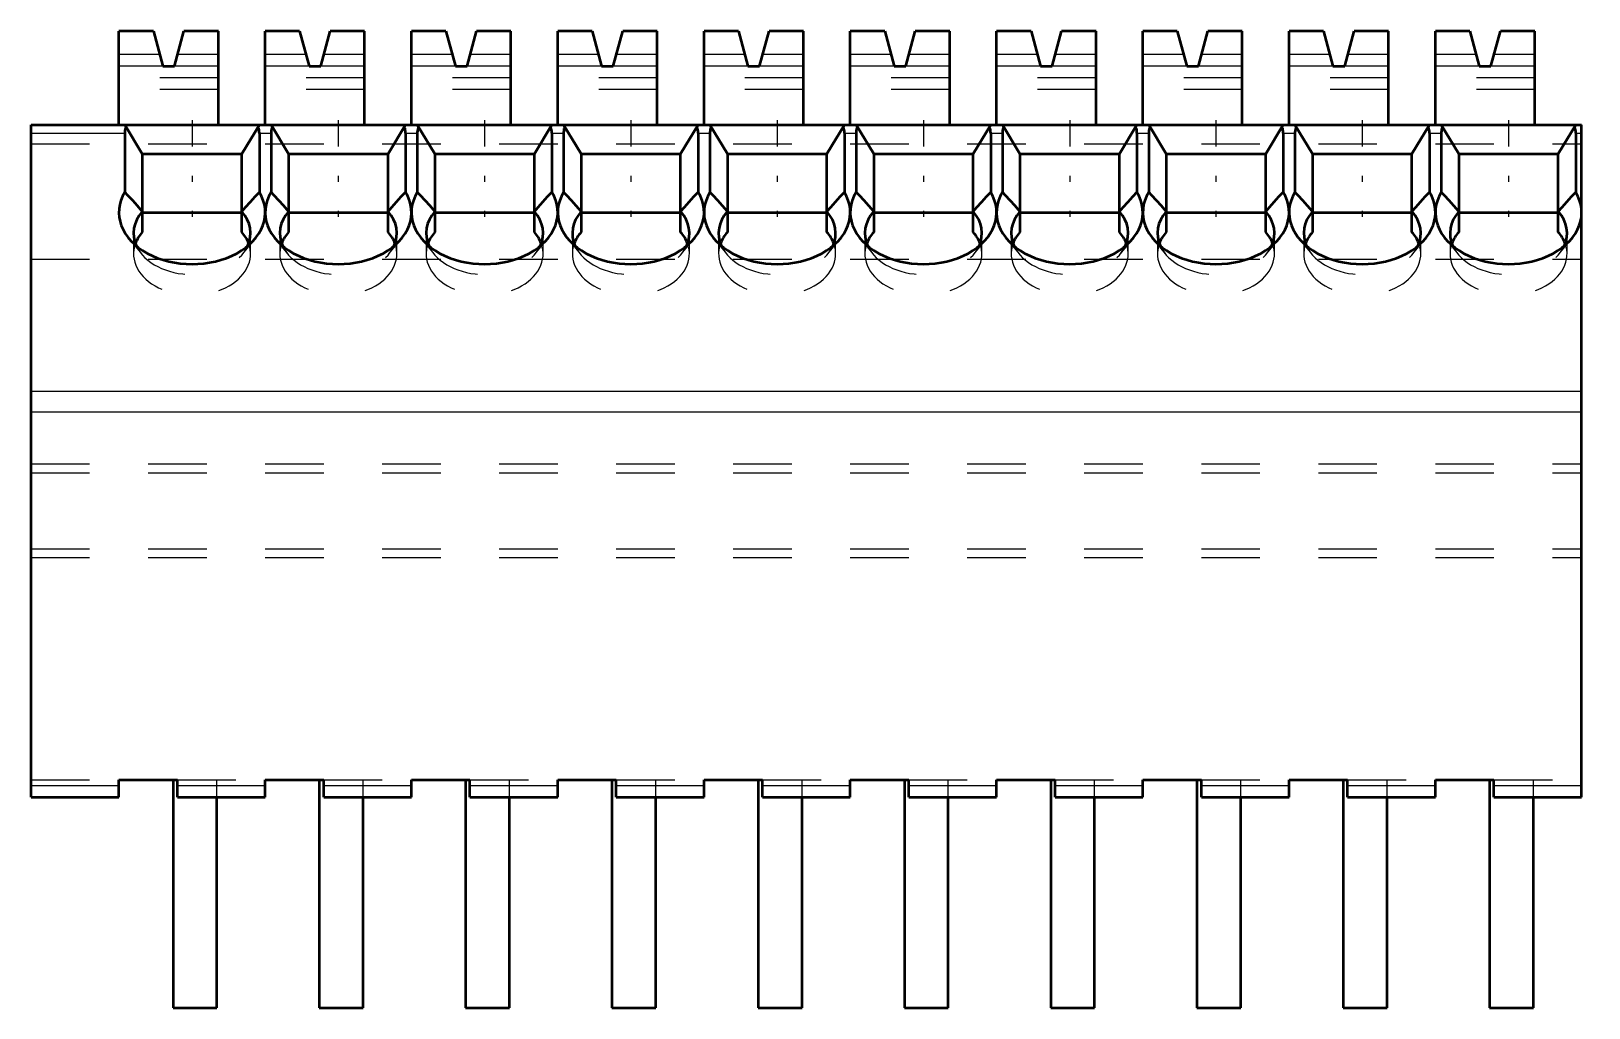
# Model space of a CAD drawing. Header units: millimetres. Extents: x -26.5 to 0.1, y -3.6 to 13.1.
import ezdxf

# ---------------------------------------------------------------- set-up
doc = ezdxf.new("R2010")
doc.units = ezdxf.units.MM
doc.linetypes.add('Center', pattern=[1.5, 0.45, -0.5, 0.05, -0.5])
doc.linetypes.add('Dashed', pattern=[2, 1, -1])
for name, color, linetype, lineweight in [('AM_0', 7, 'Continuous', 50), ('AM_3', 7, 'Dashed', 25), ('AM_4', 3, 'Continuous', 25), ('AM_7', 7, 'Center', 25)]:
    doc.layers.add(name, color=color, linetype=linetype, lineweight=lineweight)

msp = doc.modelspace()

# ---------------------------------------------------------------- linework, layer by layer
at = {"layer": 'AM_0'}
for p, q in [((-25, 11.5), (-25, 13.1)), ((-24.411, 13.1), (-25, 13.1)), ((-24.411, 13.1), (-24.25, 12.5)), ((-24.05, 12.5), (-23.889, 13.1)), ((-23.3, 13.1), (-23.889, 13.1)), ((-23.3, 11.5), (-23.3, 13.1)), ((-21.911, 13.1), (-22.5, 13.1)), ((-22.5, 11.5), (-22.5, 13.1)), ((-21.911, 13.1), (-21.75, 12.5)), ((-21.55, 12.5), (-21.389, 13.1)), ((-20.8, 13.1), (-21.389, 13.1)), ((-20.8, 11.5), (-20.8, 13.1)), ((-20, 11.5), (-20, 13.1)), ((-19.411, 13.1), (-20, 13.1)), ((-19.411, 13.1), (-19.25, 12.5)), ((-19.05, 12.5), (-18.889, 13.1)), ((-18.3, 13.1), (-18.889, 13.1)), ((-18.3, 11.5), (-18.3, 13.1)), ((-16.911, 13.1), (-17.5, 13.1)), ((-17.5, 11.5), (-17.5, 13.1)), ((-16.911, 13.1), (-16.75, 12.5)), ((-16.55, 12.5), (-16.389, 13.1)), ((-15.8, 13.1), (-16.389, 13.1)), ((-15.8, 11.5), (-15.8, 13.1)), ((-15, 11.5), (-15, 13.1)), ((-14.411, 13.1), (-15, 13.1)), ((-14.411, 13.1), (-14.25, 12.5)), ((-14.05, 12.5), (-13.889, 13.1)), ((-13.3, 13.1), (-13.889, 13.1)), ((-13.3, 11.5), (-13.3, 13.1)), ((-12.5, 11.5), (-12.5, 13.1)), ((-11.911, 13.1), (-12.5, 13.1)), ((-11.911, 13.1), (-11.75, 12.5)), ((-11.55, 12.5), (-11.389, 13.1)), ((-10.8, 13.1), (-11.389, 13.1)), ((-10.8, 11.5), (-10.8, 13.1)), ((-9.411, 13.1), (-10, 13.1)), ((-10, 11.5), (-10, 13.1)), ((-9.411, 13.1), (-9.25, 12.5)), ((-9.05, 12.5), (-8.889, 13.1)), ((-8.3, 13.1), (-8.889, 13.1)), ((-8.3, 11.5), (-8.3, 13.1)), ((-7.5, 11.5), (-7.5, 13.1)), ((-6.911, 13.1), (-7.5, 13.1)), ((-6.911, 13.1), (-6.75, 12.5)), ((-6.55, 12.5), (-6.389, 13.1)), ((-5.8, 13.1), (-6.389, 13.1)), ((-5.8, 11.5), (-5.8, 13.1)), ((-5, 11.5), (-5, 13.1)), ((-4.411, 13.1), (-5, 13.1)), ((-4.411, 13.1), (-4.25, 12.5)), ((-4.05, 12.5), (-3.889, 13.1)), ((-3.3, 13.1), (-3.889, 13.1)), ((-3.3, 11.5), (-3.3, 13.1)), ((-2.5, 11.5), (-2.5, 13.1)), ((-1.911, 13.1), (-2.5, 13.1)), ((-1.911, 13.1), (-1.75, 12.5)), ((-1.55, 12.5), (-1.389, 13.1)), ((-0.8, 13.1), (-1.389, 13.1)), ((-0.8, 11.5), (-0.8, 13.1)), ((-24.25, 12.5), (-24.05, 12.5)), ((-21.75, 12.5), (-21.55, 12.5)), ((-19.25, 12.5), (-19.05, 12.5)), ((-16.75, 12.5), (-16.55, 12.5)), ((-14.25, 12.5), (-14.05, 12.5)), ((-11.75, 12.5), (-11.55, 12.5)), ((-9.25, 12.5), (-9.05, 12.5)), ((-6.75, 12.5), (-6.55, 12.5)), ((-4.25, 12.5), (-4.05, 12.5)), ((-1.75, 12.5), (-1.55, 12.5)), ((-26.5, 11.5), (0, 11.5)), ((-26.5, 0), (-26.5, 11.5)), ((-24.9, 11.5), (-24.6, 11)), ((-22.9, 11), (-22.6, 11.5)), ((-22.4, 11.5), (-22.1, 11)), ((-20.4, 11), (-20.1, 11.5)), ((-19.9, 11.5), (-19.6, 11)), ((-17.9, 11), (-17.6, 11.5)), ((-17.4, 11.5), (-17.1, 11)), ((-15.4, 11), (-15.1, 11.5)), ((-14.9, 11.5), (-14.6, 11)), ((-12.9, 11), (-12.6, 11.5)), ((-12.4, 11.5), (-12.1, 11)), ((-10.4, 11), (-10.1, 11.5)), ((-9.9, 11.5), (-9.6, 11)), ((-7.9, 11), (-7.6, 11.5)), ((-7.4, 11.5), (-7.1, 11)), ((-5.4, 11), (-5.1, 11.5)), ((-4.9, 11.5), (-4.6, 11)), ((-2.9, 11), (-2.6, 11.5)), ((-2.4, 11.5), (-2.1, 11)), ((-0.4, 11), (-0.1, 11.5)), ((0, 0), (0, 11.5)), ((-24.9, 11.354), (-24.9, 10.346)), ((-22.6, 11.354), (-22.6, 10.346)), ((-22.4, 11.354), (-22.4, 10.346)), ((-20.1, 11.354), (-20.1, 10.346)), ((-19.9, 11.354), (-19.9, 10.346)), ((-17.6, 11.354), (-17.6, 10.346)), ((-17.4, 11.354), (-17.4, 10.346)), ((-15.1, 11.354), (-15.1, 10.346)), ((-14.9, 11.354), (-14.9, 10.346)), ((-12.6, 11.354), (-12.6, 10.346)), ((-12.4, 11.354), (-12.4, 10.346)), ((-10.1, 11.354), (-10.1, 10.346)), ((-9.9, 11.354), (-9.9, 10.346)), ((-7.6, 11.354), (-7.6, 10.346)), ((-7.4, 11.354), (-7.4, 10.346)), ((-5.1, 11.354), (-5.1, 10.346)), ((-4.9, 11.354), (-4.9, 10.346)), ((-2.6, 11.354), (-2.6, 10.346)), ((-2.4, 11.354), (-2.4, 10.346)), ((-0.1, 11.354), (-0.1, 10.346)), ((-24.6, 11), (-22.9, 11)), ((-24.6, 11), (-24.6, 9.665)), ((-22.9, 9.665), (-22.9, 11)), ((-22.1, 11), (-20.4, 11)), ((-22.1, 11), (-22.1, 9.665)), ((-20.4, 9.665), (-20.4, 11)), ((-19.6, 11), (-17.9, 11)), ((-19.6, 11), (-19.6, 9.665)), ((-17.9, 9.665), (-17.9, 11)), ((-17.1, 11), (-15.4, 11)), ((-17.1, 11), (-17.1, 9.665)), ((-15.4, 9.665), (-15.4, 11)), ((-14.6, 11), (-12.9, 11)), ((-14.6, 11), (-14.6, 9.665)), ((-12.9, 9.665), (-12.9, 11)), ((-12.1, 11), (-10.4, 11)), ((-12.1, 11), (-12.1, 9.665)), ((-10.4, 9.665), (-10.4, 11)), ((-9.6, 11), (-7.9, 11)), ((-9.6, 11), (-9.6, 9.665)), ((-7.9, 9.665), (-7.9, 11)), ((-7.1, 11), (-5.4, 11)), ((-7.1, 11), (-7.1, 9.665)), ((-5.4, 9.665), (-5.4, 11)), ((-4.6, 11), (-2.9, 11)), ((-4.6, 11), (-4.6, 9.665)), ((-2.9, 9.665), (-2.9, 11)), ((-2.1, 11), (-0.4, 11)), ((-2.1, 11), (-2.1, 9.665)), ((-0.4, 9.665), (-0.4, 11)), ((-24.6, 10), (-22.9, 10)), ((-22.1, 10), (-20.4, 10)), ((-19.6, 10), (-17.9, 10)), ((-17.1, 10), (-15.4, 10)), ((-14.6, 10), (-12.9, 10)), ((-12.1, 10), (-10.4, 10)), ((-9.6, 10), (-7.9, 10)), ((-7.1, 10), (-5.4, 10)), ((-4.6, 10), (-2.9, 10)), ((-2.1, 10), (-0.4, 10)), ((-25, 0), (-25, 0.3)), ((-25, 0.3), (-24, 0.3)), ((-24.075, 0.3), (-24.075, -3.6)), ((-24, 0), (-24, 0.3)), ((-22.5, 0), (-22.5, 0.3)), ((-22.5, 0.3), (-21.5, 0.3)), ((-21.575, 0.3), (-21.575, -3.6)), ((-21.5, 0), (-21.5, 0.3)), ((-20, 0), (-20, 0.3)), ((-20, 0.3), (-19, 0.3)), ((-19.075, 0.3), (-19.075, -3.6)), ((-19, 0), (-19, 0.3)), ((-17.5, 0), (-17.5, 0.3)), ((-17.5, 0.3), (-16.5, 0.3)), ((-16.575, 0.3), (-16.575, -3.6)), ((-16.5, 0), (-16.5, 0.3)), ((-15, 0), (-15, 0.3)), ((-15, 0.3), (-14, 0.3)), ((-14.075, 0.3), (-14.075, -3.6)), ((-14, 0), (-14, 0.3)), ((-12.5, 0), (-12.5, 0.3)), ((-12.5, 0.3), (-11.5, 0.3)), ((-11.575, 0.3), (-11.575, -3.6)), ((-11.5, 0), (-11.5, 0.3)), ((-10, 0), (-10, 0.3)), ((-10, 0.3), (-9, 0.3)), ((-9.075, 0.3), (-9.075, -3.6)), ((-9, 0), (-9, 0.3)), ((-7.5, 0), (-7.5, 0.3)), ((-7.5, 0.3), (-6.5, 0.3)), ((-6.575, 0.3), (-6.575, -3.6)), ((-6.5, 0), (-6.5, 0.3)), ((-5, 0), (-5, 0.3)), ((-5, 0.3), (-4, 0.3)), ((-4.075, 0.3), (-4.075, -3.6)), ((-4, 0), (-4, 0.3)), ((-2.5, 0), (-2.5, 0.3)), ((-2.5, 0.3), (-1.5, 0.3)), ((-1.575, 0.3), (-1.575, -3.6)), ((-1.5, 0), (-1.5, 0.3)), ((-26.5, 0), (-25, 0)), ((-24, 0), (-22.5, 0)), ((-21.5, 0), (-20, 0)), ((-19, 0), (-17.5, 0)), ((-16.5, 0), (-15, 0)), ((-14, 0), (-12.5, 0)), ((-11.5, 0), (-10, 0)), ((-9, 0), (-7.5, 0)), ((-6.5, 0), (-5, 0)), ((-4, 0), (-2.5, 0)), ((-1.5, 0), (0, 0)), ((-23.325, -3.6), (-23.325, 0)), ((-20.825, -3.6), (-20.825, 0)), ((-18.325, -3.6), (-18.325, 0)), ((-15.825, -3.6), (-15.825, 0)), ((-13.325, -3.6), (-13.325, 0)), ((-10.825, -3.6), (-10.825, 0)), ((-8.325, -3.6), (-8.325, 0)), ((-5.825, -3.6), (-5.825, 0)), ((-3.325, -3.6), (-3.325, 0)), ((-0.825, -3.6), (-0.825, 0)), ((-24.075, -3.6), (-23.325, -3.6)), ((-21.575, -3.6), (-20.825, -3.6)), ((-19.075, -3.6), (-18.325, -3.6)), ((-16.575, -3.6), (-15.825, -3.6)), ((-14.075, -3.6), (-13.325, -3.6)), ((-11.575, -3.6), (-10.825, -3.6)), ((-9.075, -3.6), (-8.325, -3.6)), ((-6.575, -3.6), (-5.825, -3.6)), ((-4.075, -3.6), (-3.325, -3.6)), ((-1.575, -3.6), (-0.825, -3.6))]:
    msp.add_line(p, q, dxfattribs=at)
for points in [[(-24.877, 11.462), (-24.886, 11.444), (-24.893, 11.422), (-24.897, 11.397), (-24.9, 11.369), (-24.9, 11.354)], [(-22.6, 11.354), (-22.601, 11.383), (-22.605, 11.41), (-22.61, 11.433), (-22.618, 11.453), (-22.623, 11.462)], [(-22.377, 11.462), (-22.386, 11.444), (-22.393, 11.422), (-22.397, 11.397), (-22.4, 11.369), (-22.4, 11.354)], [(-20.1, 11.354), (-20.101, 11.383), (-20.105, 11.41), (-20.11, 11.433), (-20.118, 11.453), (-20.123, 11.462)], [(-19.877, 11.462), (-19.886, 11.444), (-19.893, 11.422), (-19.897, 11.397), (-19.9, 11.369), (-19.9, 11.354)], [(-17.6, 11.354), (-17.601, 11.383), (-17.605, 11.41), (-17.61, 11.433), (-17.618, 11.453), (-17.623, 11.462)], [(-17.377, 11.462), (-17.386, 11.444), (-17.393, 11.422), (-17.397, 11.397), (-17.4, 11.369), (-17.4, 11.354)], [(-15.1, 11.354), (-15.101, 11.383), (-15.105, 11.41), (-15.11, 11.433), (-15.118, 11.453), (-15.123, 11.462)], [(-14.877, 11.462), (-14.886, 11.444), (-14.893, 11.422), (-14.897, 11.397), (-14.9, 11.369), (-14.9, 11.354)], [(-12.6, 11.354), (-12.601, 11.383), (-12.605, 11.41), (-12.61, 11.433), (-12.618, 11.453), (-12.623, 11.462)], [(-12.377, 11.462), (-12.386, 11.444), (-12.393, 11.422), (-12.397, 11.397), (-12.4, 11.369), (-12.4, 11.354)], [(-10.1, 11.354), (-10.101, 11.383), (-10.105, 11.41), (-10.11, 11.433), (-10.118, 11.453), (-10.123, 11.462)], [(-9.877, 11.462), (-9.886, 11.444), (-9.893, 11.422), (-9.897, 11.397), (-9.9, 11.369), (-9.9, 11.354)], [(-7.6, 11.354), (-7.601, 11.383), (-7.605, 11.41), (-7.61, 11.433), (-7.618, 11.453), (-7.623, 11.462)], [(-7.377, 11.462), (-7.386, 11.444), (-7.393, 11.422), (-7.397, 11.397), (-7.4, 11.369), (-7.4, 11.354)], [(-5.1, 11.354), (-5.101, 11.383), (-5.105, 11.41), (-5.11, 11.433), (-5.118, 11.453), (-5.123, 11.462)], [(-4.877, 11.462), (-4.886, 11.444), (-4.893, 11.422), (-4.897, 11.397), (-4.9, 11.369), (-4.9, 11.354)], [(-2.6, 11.354), (-2.601, 11.383), (-2.605, 11.41), (-2.61, 11.433), (-2.618, 11.453), (-2.623, 11.462)], [(-2.377, 11.462), (-2.386, 11.444), (-2.393, 11.422), (-2.397, 11.397), (-2.4, 11.369), (-2.4, 11.354)], [(-0.1, 11.354), (-0.101, 11.383), (-0.105, 11.41), (-0.11, 11.433), (-0.118, 11.453), (-0.123, 11.462)], [(-24.6, 10.019), (-24.683, 10.113), (-24.765, 10.204), (-24.845, 10.289), (-24.9, 10.346)], [(-22.6, 10.346), (-22.679, 10.265), (-22.759, 10.177), (-22.841, 10.086), (-22.9, 10.019)], [(-22.1, 10.019), (-22.183, 10.113), (-22.265, 10.204), (-22.345, 10.289), (-22.4, 10.346)], [(-20.1, 10.346), (-20.179, 10.265), (-20.259, 10.177), (-20.341, 10.086), (-20.4, 10.019)], [(-19.6, 10.019), (-19.683, 10.113), (-19.765, 10.204), (-19.845, 10.289), (-19.9, 10.346)], [(-17.6, 10.346), (-17.679, 10.265), (-17.759, 10.177), (-17.841, 10.086), (-17.9, 10.019)], [(-17.1, 10.019), (-17.183, 10.113), (-17.265, 10.204), (-17.345, 10.289), (-17.4, 10.346)], [(-15.1, 10.346), (-15.179, 10.265), (-15.259, 10.177), (-15.341, 10.086), (-15.4, 10.019)], [(-14.6, 10.019), (-14.683, 10.113), (-14.765, 10.204), (-14.845, 10.289), (-14.9, 10.346)], [(-12.6, 10.346), (-12.679, 10.265), (-12.759, 10.177), (-12.841, 10.086), (-12.9, 10.019)], [(-12.1, 10.019), (-12.183, 10.113), (-12.265, 10.204), (-12.345, 10.289), (-12.4, 10.346)], [(-10.1, 10.346), (-10.179, 10.265), (-10.259, 10.177), (-10.341, 10.086), (-10.4, 10.019)], [(-9.6, 10.019), (-9.683, 10.113), (-9.765, 10.204), (-9.845, 10.289), (-9.9, 10.346)], [(-7.6, 10.346), (-7.679, 10.265), (-7.759, 10.177), (-7.841, 10.086), (-7.9, 10.019)], [(-7.1, 10.019), (-7.183, 10.113), (-7.265, 10.204), (-7.345, 10.289), (-7.4, 10.346)], [(-5.1, 10.346), (-5.179, 10.265), (-5.259, 10.177), (-5.341, 10.086), (-5.4, 10.019)], [(-4.6, 10.019), (-4.683, 10.113), (-4.765, 10.204), (-4.845, 10.289), (-4.9, 10.346)], [(-2.6, 10.346), (-2.679, 10.265), (-2.759, 10.177), (-2.841, 10.086), (-2.9, 10.019)], [(-2.1, 10.019), (-2.183, 10.113), (-2.265, 10.204), (-2.345, 10.289), (-2.4, 10.346)], [(-0.1, 10.346), (-0.179, 10.265), (-0.259, 10.177), (-0.341, 10.086), (-0.4, 10.019)]]:
    msp.add_lwpolyline(points, dxfattribs=at)
for centre, major_axis, start_param, end_param in [((-23.75, 10), (-1.25, 0), 5.880469, 9.827494), ((-21.25, 10), (-1.25, 0), 5.880469, 9.827494), ((-18.75, 10), (-1.25, 0), 5.880469, 9.827494), ((-16.25, 10), (-1.25, 0), 5.880469, 9.827494), ((-13.75, 10), (-1.25, 0), 5.880469, 9.827494), ((-11.25, 10), (-1.25, 0), 5.880469, 9.827494), ((-8.75, 10), (-1.25, 0), 5.880469, 9.827494), ((-6.25, 10), (-1.25, 0), 5.880469, 9.827494), ((-3.75, 10), (-1.25, 0), 5.880469, 9.827494), ((-1.25, 10), (-1.25, 0), 5.880469, 9.827494), ((-23.75, 9.646), (-1, 0), 5.728374, 6.601009), ((-23.75, 9.646), (-1, 0), 2.823769, 3.696404), ((-21.25, 9.646), (-1, 0), 5.728374, 6.601009), ((-21.25, 9.646), (-1, 0), 2.823769, 3.696404), ((-18.75, 9.646), (-1, 0), 5.728374, 6.601009), ((-18.75, 9.646), (-1, 0), 2.823769, 3.696404), ((-16.25, 9.646), (-1, 0), 5.728374, 6.601009), ((-16.25, 9.646), (-1, 0), 2.823769, 3.696404), ((-13.75, 9.646), (-1, 0), 5.728374, 6.601009), ((-13.75, 9.646), (-1, 0), 2.823769, 3.696404), ((-11.25, 9.646), (-1, 0), 5.728374, 6.601009), ((-11.25, 9.646), (-1, 0), 2.823769, 3.696404), ((-8.75, 9.646), (-1, 0), 5.728374, 6.601009), ((-8.75, 9.646), (-1, 0), 2.823769, 3.696404), ((-6.25, 9.646), (-1, 0), 5.728374, 6.601009), ((-6.25, 9.646), (-1, 0), 2.823769, 3.696404), ((-3.75, 9.646), (-1, 0), 5.728374, 6.601009), ((-3.75, 9.646), (-1, 0), 2.823769, 3.696404), ((-1.25, 9.646), (-1, 0), 5.728374, 6.601009), ((-1.25, 9.646), (-1, 0), 2.823769, 3.696404), ((-23.75, 9.293), (-1, 0), 5.728374, 6.030505), ((-23.75, 9.293), (-1, 0), 3.394273, 3.696404), ((-21.25, 9.293), (-1, 0), 5.728374, 6.030505), ((-21.25, 9.293), (-1, 0), 3.394273, 3.696404), ((-18.75, 9.293), (-1, 0), 5.728374, 6.030505), ((-18.75, 9.293), (-1, 0), 3.394273, 3.696404), ((-16.25, 9.293), (-1, 0), 5.728374, 6.030505), ((-16.25, 9.293), (-1, 0), 3.394273, 3.696404), ((-13.75, 9.293), (-1, 0), 5.728374, 6.030505), ((-13.75, 9.293), (-1, 0), 3.394273, 3.696404), ((-11.25, 9.293), (-1, 0), 5.728374, 6.030505), ((-11.25, 9.293), (-1, 0), 3.394273, 3.696404), ((-8.75, 9.293), (-1, 0), 5.728374, 6.030505), ((-8.75, 9.293), (-1, 0), 3.394273, 3.696404), ((-6.25, 9.293), (-1, 0), 5.728374, 6.030505), ((-6.25, 9.293), (-1, 0), 3.394273, 3.696404), ((-3.75, 9.293), (-1, 0), 5.728374, 6.030505), ((-3.75, 9.293), (-1, 0), 3.394273, 3.696404), ((-1.25, 9.293), (-1, 0), 5.728374, 6.030505), ((-1.25, 9.293), (-1, 0), 3.394273, 3.696404)]:
    msp.add_ellipse(centre, major_axis=major_axis, ratio=0.707107, start_param=start_param, end_param=end_param, dxfattribs=at)
at = {"layer": 'AM_3'}
for p, q in [((-24.25, 12.5), (-25, 12.5)), ((-23.3, 12.3), (-25, 12.3)), ((-23.3, 12.5), (-24.05, 12.5)), ((-21.75, 12.5), (-22.5, 12.5)), ((-20.8, 12.3), (-22.5, 12.3)), ((-20.8, 12.5), (-21.55, 12.5)), ((-19.25, 12.5), (-20, 12.5)), ((-18.3, 12.3), (-20, 12.3)), ((-18.3, 12.5), (-19.05, 12.5)), ((-16.75, 12.5), (-17.5, 12.5)), ((-15.8, 12.3), (-17.5, 12.3)), ((-15.8, 12.5), (-16.55, 12.5)), ((-14.25, 12.5), (-15, 12.5)), ((-13.3, 12.3), (-15, 12.3)), ((-13.3, 12.5), (-14.05, 12.5)), ((-11.75, 12.5), (-12.5, 12.5)), ((-10.8, 12.3), (-12.5, 12.3)), ((-10.8, 12.5), (-11.55, 12.5)), ((-9.25, 12.5), (-10, 12.5)), ((-8.3, 12.3), (-10, 12.3)), ((-8.3, 12.5), (-9.05, 12.5)), ((-6.75, 12.5), (-7.5, 12.5)), ((-5.8, 12.3), (-7.5, 12.3)), ((-5.8, 12.5), (-6.55, 12.5)), ((-4.25, 12.5), (-5, 12.5)), ((-3.3, 12.3), (-5, 12.3)), ((-3.3, 12.5), (-4.05, 12.5)), ((-1.75, 12.5), (-2.5, 12.5)), ((-0.8, 12.3), (-2.5, 12.3)), ((-0.8, 12.5), (-1.55, 12.5)), ((-23.3, 12.1), (-25, 12.1)), ((-20.8, 12.1), (-22.5, 12.1)), ((-18.3, 12.1), (-20, 12.1)), ((-15.8, 12.1), (-17.5, 12.1)), ((-13.3, 12.1), (-15, 12.1)), ((-10.8, 12.1), (-12.5, 12.1)), ((-8.3, 12.1), (-10, 12.1)), ((-5.8, 12.1), (-7.5, 12.1)), ((-3.3, 12.1), (-5, 12.1)), ((-0.8, 12.1), (-2.5, 12.1)), ((-26.5, 11.171), (0, 11.171)), ((-24.75, 9.646), (-24.75, 9.293)), ((-22.75, 9.293), (-22.75, 9.646)), ((-22.25, 9.646), (-22.25, 9.293)), ((-20.25, 9.293), (-20.25, 9.646)), ((-19.75, 9.646), (-19.75, 9.293)), ((-17.75, 9.293), (-17.75, 9.646)), ((-17.25, 9.646), (-17.25, 9.293)), ((-15.25, 9.293), (-15.25, 9.646)), ((-14.75, 9.646), (-14.75, 9.293)), ((-12.75, 9.293), (-12.75, 9.646)), ((-12.25, 9.646), (-12.25, 9.293)), ((-10.25, 9.293), (-10.25, 9.646)), ((-9.75, 9.646), (-9.75, 9.293)), ((-7.75, 9.293), (-7.75, 9.646)), ((-7.25, 9.646), (-7.25, 9.293)), ((-5.25, 9.293), (-5.25, 9.646)), ((-4.75, 9.646), (-4.75, 9.293)), ((-2.75, 9.293), (-2.75, 9.646)), ((-2.25, 9.646), (-2.25, 9.293)), ((-0.25, 9.293), (-0.25, 9.646)), ((-24.833, 9.558), (-24.616, 9.293)), ((-22.884, 9.293), (-22.667, 9.558)), ((-22.333, 9.558), (-22.116, 9.293)), ((-20.384, 9.293), (-20.167, 9.558)), ((-19.833, 9.558), (-19.616, 9.293)), ((-17.884, 9.293), (-17.667, 9.558)), ((-17.333, 9.558), (-17.116, 9.293)), ((-15.384, 9.293), (-15.167, 9.558)), ((-14.833, 9.558), (-14.616, 9.293)), ((-12.884, 9.293), (-12.667, 9.558)), ((-12.333, 9.558), (-12.116, 9.293)), ((-10.384, 9.293), (-10.167, 9.558)), ((-9.833, 9.558), (-9.616, 9.293)), ((-7.884, 9.293), (-7.667, 9.558)), ((-7.333, 9.558), (-7.116, 9.293)), ((-5.384, 9.293), (-5.167, 9.558)), ((-4.833, 9.558), (-4.616, 9.293)), ((-2.884, 9.293), (-2.667, 9.558)), ((-2.333, 9.558), (-2.116, 9.293)), ((-0.384, 9.293), (-0.167, 9.558)), ((-26.5, 9.2), (0, 9.2)), ((-26.5, 5.7), (0, 5.7)), ((-26.5, 5.55), (0, 5.55)), ((-26.5, 4.25), (0, 4.25)), ((-26.5, 4.1), (0, 4.1)), ((-26.5, 0.3), (-25, 0.3)), ((-24, 0.3), (-22.5, 0.3)), ((-23.325, 0), (-23.325, 0.3)), ((-21.5, 0.3), (-20, 0.3)), ((-20.825, 0), (-20.825, 0.3)), ((-19, 0.3), (-17.5, 0.3)), ((-18.325, 0), (-18.325, 0.3)), ((-16.5, 0.3), (-15, 0.3)), ((-15.825, 0), (-15.825, 0.3)), ((-14, 0.3), (-12.5, 0.3)), ((-13.325, 0), (-13.325, 0.3)), ((-11.5, 0.3), (-10, 0.3)), ((-10.825, 0), (-10.825, 0.3)), ((-9, 0.3), (-7.5, 0.3)), ((-8.325, 0), (-8.325, 0.3)), ((-6.5, 0.3), (-5, 0.3)), ((-5.825, 0), (-5.825, 0.3)), ((-4, 0.3), (-2.5, 0.3)), ((-3.325, 0), (-3.325, 0.3)), ((-1.5, 0.3), (0, 0.3)), ((-0.825, 0), (-0.825, 0.3))]:
    msp.add_line(p, q, dxfattribs=at)
for centre, start_param, end_param in [((-23.75, 9.293), 6.030505, 9.677458), ((-23.75, 9.646), 0.317824, 2.823769), ((-21.25, 9.293), 6.030505, 9.677458), ((-21.25, 9.646), 0.317824, 2.823769), ((-18.75, 9.293), 6.030505, 9.677458), ((-18.75, 9.646), 0.317824, 2.823769), ((-16.25, 9.293), 6.030505, 9.677458), ((-16.25, 9.646), 0.317824, 2.823769), ((-13.75, 9.293), 6.030505, 9.677458), ((-13.75, 9.646), 0.317824, 2.823769), ((-11.25, 9.293), 6.030505, 9.677458), ((-11.25, 9.646), 0.317824, 2.823769), ((-8.75, 9.293), 6.030505, 9.677458), ((-8.75, 9.646), 0.317824, 2.823769), ((-6.25, 9.293), 6.030505, 9.677458), ((-6.25, 9.646), 0.317824, 2.823769), ((-3.75, 9.293), 6.030505, 9.677458), ((-3.75, 9.646), 0.317824, 2.823769), ((-1.25, 9.293), 6.030505, 9.677458), ((-1.25, 9.646), 0.317824, 2.823769)]:
    msp.add_ellipse(centre, major_axis=(-1, 0), ratio=0.707107, start_param=start_param, end_param=end_param, dxfattribs=at)
at = {"layer": 'AM_4'}
for p, q in [((-24.304, 12.7), (-25, 12.7)), ((-23.3, 12.7), (-23.996, 12.7)), ((-21.804, 12.7), (-22.5, 12.7)), ((-20.8, 12.7), (-21.496, 12.7)), ((-19.304, 12.7), (-20, 12.7)), ((-18.3, 12.7), (-18.996, 12.7)), ((-16.804, 12.7), (-17.5, 12.7)), ((-15.8, 12.7), (-16.496, 12.7)), ((-14.304, 12.7), (-15, 12.7)), ((-13.3, 12.7), (-13.996, 12.7)), ((-11.804, 12.7), (-12.5, 12.7)), ((-10.8, 12.7), (-11.496, 12.7)), ((-9.304, 12.7), (-10, 12.7)), ((-8.3, 12.7), (-8.996, 12.7)), ((-6.804, 12.7), (-7.5, 12.7)), ((-5.8, 12.7), (-6.496, 12.7)), ((-4.304, 12.7), (-5, 12.7)), ((-3.3, 12.7), (-3.996, 12.7)), ((-1.804, 12.7), (-2.5, 12.7)), ((-0.8, 12.7), (-1.496, 12.7)), ((-26.5, 11.354), (-24.9, 11.354)), ((-22.6, 11.354), (-22.4, 11.354)), ((-20.1, 11.354), (-19.9, 11.354)), ((-17.6, 11.354), (-17.4, 11.354)), ((-15.1, 11.354), (-14.9, 11.354)), ((-12.6, 11.354), (-12.4, 11.354)), ((-10.1, 11.354), (-9.9, 11.354)), ((-7.6, 11.354), (-7.4, 11.354)), ((-5.1, 11.354), (-4.9, 11.354)), ((-2.6, 11.354), (-2.4, 11.354)), ((-0.1, 11.354), (0, 11.354)), ((-26.5, 6.946), (0, 6.946)), ((-26.5, 6.593), (0, 6.593)), ((-26.5, 0.2), (-25, 0.2)), ((-24, 0.2), (-22.5, 0.2)), ((-21.5, 0.2), (-20, 0.2)), ((-19, 0.2), (-17.5, 0.2)), ((-16.5, 0.2), (-15, 0.2)), ((-14, 0.2), (-12.5, 0.2)), ((-11.5, 0.2), (-10, 0.2)), ((-9, 0.2), (-7.5, 0.2)), ((-6.5, 0.2), (-5, 0.2)), ((-4, 0.2), (-2.5, 0.2)), ((-1.5, 0.2), (0, 0.2))]:
    msp.add_line(p, q, dxfattribs=at)
at = {"layer": 'AM_7'}
for p, q in [((-23.75, 11.575), (-23.75, 9.925)), ((-21.25, 11.575), (-21.25, 9.925)), ((-18.75, 11.575), (-18.75, 9.925)), ((-16.25, 11.575), (-16.25, 9.925)), ((-13.75, 11.575), (-13.75, 9.925)), ((-11.25, 11.575), (-11.25, 9.925)), ((-8.75, 11.575), (-8.75, 9.925)), ((-6.25, 11.575), (-6.25, 9.925)), ((-3.75, 11.575), (-3.75, 9.925)), ((-1.25, 11.575), (-1.25, 9.925))]:
    msp.add_line(p, q, dxfattribs=at)

doc.saveas('drawing.dxf')
